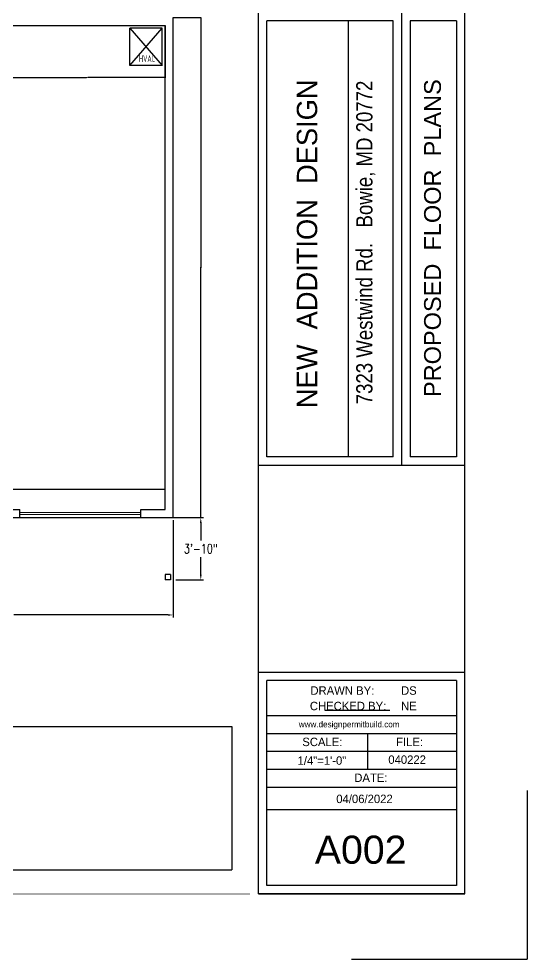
# Model space of a CAD drawing. Header units: inches. Extents: x 26998 to 46838, y -509 to 4343.
# Drawn here: x 34016 to 34394, y 3117 to 3817 of the extents above; entities that cross this region are included whole.
import ezdxf

# ---------------------------------------------------------------- set-up
doc = ezdxf.new("R2010")
doc.units = ezdxf.units.IN
doc.header["$LTSCALE"] = 0.5
doc.header["$MEASUREMENT"] = 0
doc.linetypes.add('DASHED', pattern=[0.75, 0.5, -0.25])
doc.layers.get('Defpoints').update_dxf_attribs({"color": 140})
for name, color, linetype in [('BUILT-INS', 13, 'Continuous'), ('CABS', 23, 'Continuous'), ('Title Block', 7, 'Continuous')]:
    doc.layers.add(name, color=color, linetype=linetype)
doc.layers.add('TXT', color=4, linetype='Continuous', lineweight=9)
doc.styles.add('ARCHSTYL', font='archstyl.shx', dxfattribs={"height": 5})
doc.styles.add('HS-DESIGN-TTLB', font='GOTHIC.TTF')
doc.styles.get("Standard").update_dxf_attribs({"font": 'romans.shx', "width": 0.75})
doc.dimstyles.get("Standard").update_dxf_attribs({"dimtxt": 0.18, "dimasz": 0.18, "dimexe": 0.18, "dimexo": 0.0625, "dimgap": 0.09, "dimtad": 0, "dimtih": 1, "dimtoh": 1, "dimdec": 4, "dimzin": 0, "dimdsep": 46, "dimtxsty": 'Standard', "dimcen": 0.09, "dimadec": 0, "dimazin": 0, "dimtfac": 1, "dimtdec": 4, "dimtofl": 0, "dimtmove": 0, "dimatfit": 3, "dimfxl": 1, "dimtolj": 1, "dimtzin": 0, "dimarcsym": 0})
doc.dimstyles.new('STANDARD$0', dxfattribs={"dimscale": 0, "dimtxt": 3, "dimasz": 4, "dimexe": 4, "dimexo": 4, "dimgap": 1, "dimtad": 1, "dimdec": 0, "dimzin": 1, "dimdsep": 46, "dimlunit": 4, "dimtxsty": 'Standard', "dimblk1": 'OBLIQUE', "dimblk2": 'OBLIQUE', "dimsah": 1, "dimcen": 0, "dimdle": 2, "dimclrd": 8, "dimclre": 8, "dimclrt": 256, "dimadec": 5, "dimazin": 0, "dimtfac": 1, "dimtdec": 0, "dimtix": 1, "dimtmove": 2, "dimatfit": 3, "dimldrblk": 'OBLIQUE', "dimfxl": 1, "dimtolj": 1, "dimtzin": 3, "dimarcsym": 0})

# ---------------------------------------------------------------- blocks, each defined once
blk = doc.blocks.new('*D1199')
at = {"layer": 'Defpoints', "color": 0, "transparency": 16777216}
for p in [(34130.39, 3817.55), (34150.89, 3817.55), (34130.39, 3445.35)]:
    blk.add_point(p, dxfattribs=at)
at = {"layer": 'Title Block', "color": 0, "lineweight": -2, "transparency": 16777216}
for p, q in [((34130.46, 3817.55), (34151.07, 3817.55)), ((34150.89, 3817.37), (34150.89, 3631.63)), ((34150.89, 3445.53), (34150.89, 3631.27)), ((34130.46, 3445.35), (34151.07, 3445.35))]:
    blk.add_line(p, q, dxfattribs=at)
at = {"layer": 'Title Block', "color": 0, "transparency": 16777216}
for points in [[(34150.86, 3817.37), (34150.92, 3817.37), (34150.89, 3817.55)], [(34150.86, 3445.53), (34150.92, 3445.53), (34150.89, 3445.35)]]:
    blk.add_solid(points, dxfattribs=at)
at = {"layer": 'Title Block', "color": 0, "transparency": 16777216, "insert": (34150.89, 3631.45), "char_height": 0.18, "attachment_point": 5}
blk.add_mtext('\\A1;372.2000', dxfattribs=at)
blk = doc.blocks.new('*D1189')
at = {"layer": 'Defpoints', "color": 0, "transparency": 16777216}
for p in [(33884.39, 3466.35), (33884.39, 3451.35), (34124.39, 3451.35)]:
    blk.add_point(p, dxfattribs=at)
at = {"layer": 'Title Block', "color": 0, "lineweight": -2, "transparency": 16777216}
for p, q in [((33884.39, 3451.41), (33884.39, 3466.53)), ((33884.57, 3466.35), (34003.84, 3466.35)), ((34124.21, 3466.35), (34004.95, 3466.35)), ((34124.39, 3451.41), (34124.39, 3466.53))]:
    blk.add_line(p, q, dxfattribs=at)
at = {"layer": 'Title Block', "color": 0, "transparency": 16777216}
for points in [[(33884.57, 3466.38), (33884.57, 3466.32), (33884.39, 3466.35)], [(34124.21, 3466.38), (34124.21, 3466.32), (34124.39, 3466.35)]]:
    blk.add_solid(points, dxfattribs=at)
at = {"layer": 'Title Block', "color": 0, "transparency": 16777216, "insert": (34004.39, 3466.35), "char_height": 0.18, "attachment_point": 5}
blk.add_mtext('\\A1;240.0000', dxfattribs=at)
blk = doc.blocks.new('*D1211')
at = {"layer": 'Defpoints', "color": 0, "transparency": 16777216}
for p in [(34008.39, 3811.55), (34124.39, 3811.55), (34008.39, 3772.85)]:
    blk.add_point(p, dxfattribs=at)
at = {"layer": 'Title Block', "color": 0, "lineweight": -2, "transparency": 16777216}
for p, q in [((34008.39, 3811.48), (34008.39, 3772.67)), ((34124.39, 3811.48), (34124.39, 3772.67)), ((34008.57, 3772.85), (34065.85, 3772.85)), ((34124.21, 3772.85), (34066.94, 3772.85))]:
    blk.add_line(p, q, dxfattribs=at)
at = {"layer": 'Title Block', "color": 0, "transparency": 16777216}
for points in [[(34008.57, 3772.88), (34008.57, 3772.82), (34008.39, 3772.85)], [(34124.21, 3772.88), (34124.21, 3772.82), (34124.39, 3772.85)]]:
    blk.add_solid(points, dxfattribs=at)
at = {"layer": 'Title Block', "color": 0, "transparency": 16777216, "insert": (34066.39, 3772.85), "char_height": 0.18, "attachment_point": 5}
blk.add_mtext('\\A1;116.0000', dxfattribs=at)
blk = doc.blocks.new('*D1026')
at = {"layer": 'Defpoints', "color": 0, "transparency": 16777216}
for p in [(34130.39, 3445.35), (33878.39, 3396.95), (34130.39, 3372.85)]:
    blk.add_point(p, dxfattribs=at)
at = {"layer": 'Title Block', "color": 3, "lineweight": -2, "transparency": 16777216}
for p, q in [((34130.39, 3443.35), (34130.39, 3370.85)), ((33878.39, 3394.95), (33878.39, 3370.85)), ((33882.39, 3372.85), (33997.02, 3372.85)), ((34126.39, 3372.85), (34011.77, 3372.85))]:
    blk.add_line(p, q, dxfattribs=at)
at = {"layer": 'Title Block', "color": 3, "transparency": 16777216}
for points in [[(33882.39, 3373.51), (33882.39, 3372.18), (33878.39, 3372.85)], [(34126.39, 3373.51), (34126.39, 3372.18), (34130.39, 3372.85)]]:
    blk.add_solid(points, dxfattribs=at)
at = {"layer": 'Title Block', "color": 3, "transparency": 16777216, "insert": (34004.39, 3372.85), "char_height": 7, "attachment_point": 5}
blk.add_mtext("\\A1;21'", dxfattribs=at)
blk = doc.blocks.new('*D1027')
at = {"layer": 'Defpoints', "color": 0, "transparency": 16777216}
for p in [(34130.39, 3445.35), (34130.39, 3398.95), (34150.89, 3398.95)]:
    blk.add_point(p, dxfattribs=at)
at = {"layer": 'Title Block', "color": 3, "lineweight": -2, "transparency": 16777216}
for p, q in [((34132.39, 3445.35), (34152.89, 3445.35)), ((34150.89, 3441.35), (34150.89, 3428.31)), ((34150.89, 3402.95), (34150.89, 3415.98)), ((34132.39, 3398.95), (34152.89, 3398.95))]:
    blk.add_line(p, q, dxfattribs=at)
at = {"layer": 'Title Block', "color": 3, "transparency": 16777216}
for points in [[(34150.23, 3441.35), (34151.56, 3441.35), (34150.89, 3445.35)], [(34150.23, 3402.95), (34151.56, 3402.95), (34150.89, 3398.95)]]:
    blk.add_solid(points, dxfattribs=at)
at = {"layer": 'Title Block', "color": 3, "transparency": 16777216, "insert": (34150.89, 3422.15), "char_height": 7, "attachment_point": 5}
blk.add_mtext('\\A1;3\'-10"', dxfattribs=at)

msp = doc.modelspace()

# ---------------------------------------------------------------- linework, layer by layer
msp.add_lwpolyline([(32692.3981281, 4291.6919129, 0.5, 0.5, 0), (34187.4573628, 4291.6919129, 0, 0, 0), (34187.4573628, 3165.2426914, 0.5, 0.5, 0), (32692.3981281, 3165.2426914, 0.5, 0.5, 0)], format="xyseb")
at = {"layer": 'BUILT-INS'}
for p, q in [((34098.1116697, 3781.8243501), (34098.1116697, 3809.5217803)), ((34098.1116697, 3809.5217803), (34122.1116697, 3781.8243501)), ((34098.1116697, 3781.8243501), (34122.1116697, 3809.5217803)), ((34122.1116697, 3809.5217803), (34098.1116697, 3809.5217803)), ((34122.1116697, 3781.8243501), (34122.1116697, 3809.5217803)), ((34122.1116697, 3781.8243501), (34098.1116697, 3781.8243501))]:
    msp.add_line(p, q, dxfattribs=at)
at = {"layer": 'Title Block'}
for p, q in [((34193.7824878, 3165.2426815), (34193.7824878, 4291.6919029)), ((34347.3974878, 3165.2426815), (34347.3974878, 4291.6919029)), ((34130.3938635, 3445.3473968), (34130.3938635, 3817.5473968)), ((34200.0524878, 3490.534174), (34200.0524878, 3815.0564037)), ((34294.1024878, 3815.0564037), (34200.0524878, 3815.0564037)), ((34260.873336, 3490.534174), (34260.873336, 3815.0564037)), ((34294.1024878, 3490.534174), (34294.1024878, 3815.0564037)), ((34300.3724878, 3484.264174), (34300.3724878, 3821.3264037)), ((34341.1274878, 3815.0564037), (34306.6424878, 3815.0564037)), ((34306.6424878, 3815.0564037), (34306.6424878, 3490.534174)), ((34341.1274878, 3815.0564037), (34341.1274878, 3490.534174)), ((33884.3938635, 3811.5473968), (34124.3938635, 3811.5473968)), ((34124.3938635, 3451.3473968), (34124.3938635, 3811.5473968)), ((34294.1024878, 3490.534174), (34200.0524878, 3490.534174)), ((34341.1274878, 3490.534174), (34306.6424878, 3490.534174)), ((34193.7824878, 3484.264174), (34347.3974878, 3484.264174)), ((34193.7824878, 3484.264174), (34347.3974878, 3484.264174)), ((33992.3938635, 3451.3473968), (34016.3938635, 3451.3473968)), ((34016.3938635, 3445.3473968), (34016.3938635, 3451.3473968)), ((34106.3938635, 3451.3473968), (34124.3938635, 3451.3473968)), ((34106.3938635, 3445.3473968), (34106.3938635, 3451.3473968)), ((33878.3938635, 3445.3473968), (34130.3938635, 3445.3473968)), ((33992.3938635, 3445.3473968), (34016.3938635, 3445.3473968)), ((34106.3938635, 3445.3473968), (34130.3938635, 3445.3473968)), ((34128.3938635, 3402.9473968), (34124.3938635, 3402.9473968)), ((34124.3938635, 3402.9473968), (34124.3938635, 3398.9473968)), ((34128.3938635, 3402.9473968), (34128.3938635, 3398.9473968)), ((34128.3938635, 3398.9473968), (34124.3938635, 3398.9473968)), ((34193.7824878, 3330.402924), (34347.3974878, 3330.402924)), ((34200.0524878, 3297.8088544), (34200.0524878, 3324.132924)), ((34341.1274878, 3324.132924), (34200.0524878, 3324.132924)), ((34341.1274878, 3324.132924), (34341.1274878, 3297.8088544)), ((34200.0524878, 3171.5126815), (34200.0524878, 3297.8088544)), ((34341.1274878, 3297.8088544), (34200.0524878, 3297.8088544)), ((34291.483428, 3301.6760134), (34243.083428, 3301.6760134)), ((34341.1274878, 3297.8088544), (34341.1274878, 3171.5126815)), ((34341.1274878, 3284.4851044), (34200.0524878, 3284.4851044)), ((34275.1024878, 3257.8376044), (34275.1024878, 3284.4851044)), ((34341.1274878, 3271.1613544), (34200.0524878, 3271.1613544)), ((34341.1274878, 3257.8376044), (34200.0524878, 3257.8376044)), ((34341.1274878, 3244.5138544), (34200.0524878, 3244.5138544)), ((34393.7171061, 3242.1562114), (34393.7171061, 3116.6657314)), ((34393.7171061, 3242.1562114), (34393.7171061, 3116.6657314)), ((34393.7171061, 3242.1562114), (34393.7171061, 3116.6657314)), ((34393.7171061, 3242.1562114), (34393.7171061, 3116.6657314)), ((34393.7171061, 3242.1562114), (34393.7171061, 3116.6657314)), ((34393.7171061, 3242.1562114), (34393.7171061, 3116.6657314)), ((34393.7171061, 3242.1562114), (34393.7171061, 3116.6657314)), ((34393.7171061, 3242.1562114), (34393.7171061, 3116.6657314)), ((34393.7171061, 3242.1562114), (34393.7171061, 3116.6657314)), ((34393.7171061, 3242.1562114), (34393.7171061, 3116.6657314)), ((34393.7171061, 3242.1562114), (34393.7171061, 3116.6657314)), ((34393.7171061, 3242.1562114), (34393.7171061, 3116.6657314)), ((34393.7171061, 3242.1562114), (34393.7171061, 3116.6657314)), ((34393.7171061, 3242.1562114), (34393.7171061, 3116.6657314)), ((34393.7171061, 3242.1562114), (34393.7171061, 3116.6657314)), ((34393.7171061, 3242.1562114), (34393.7171061, 3116.6657314)), ((34393.7171061, 3242.1562114), (34393.7171061, 3116.6657314)), ((34393.7171061, 3242.1562114), (34393.7171061, 3116.6657314)), ((34393.7171061, 3242.1562114), (34393.7171061, 3116.6657314)), ((34393.7171061, 3242.1562114), (34393.7171061, 3116.6657314)), ((34393.7171061, 3242.1562114), (34393.7171061, 3116.6657314)), ((34393.7171061, 3242.1562114), (34393.7171061, 3116.6657314)), ((34393.7171061, 3242.1562114), (34393.7171061, 3116.6657314)), ((34393.7171061, 3242.1562114), (34393.7171061, 3116.6657314)), ((34393.7171061, 3242.1562114), (34393.7171061, 3116.6657314)), ((34393.7171061, 3242.1562114), (34393.7171061, 3116.6657314)), ((34393.7171061, 3242.1562114), (34393.7171061, 3116.6657314)), ((34393.7171061, 3242.1562114), (34393.7171061, 3116.6657314)), ((34393.7171061, 3242.1562114), (34393.7171061, 3116.6657314)), ((34393.7171061, 3242.1562114), (34393.7171061, 3116.6657314)), ((34341.1274878, 3227.713157), (34200.0524878, 3227.713157)), ((34341.1274878, 3171.5126815), (34200.1076128, 3171.5126815)), ((34193.7824878, 3165.2426815), (34347.3974878, 3165.2426815)), ((34193.7824878, 3165.2426815), (34347.3974878, 3165.2426815)), ((34193.7824878, 3165.2426815), (34347.3974878, 3165.2426815)), ((34193.7824878, 3165.2426815), (34347.3974878, 3165.2426815)), ((34347.3974878, 3165.2426815), (34193.7824878, 3165.2426815)), ((34262.9135211, 3116.6657314), (34393.7171061, 3116.6657314)), ((34262.9135211, 3116.6657314), (34393.7171061, 3116.6657314)), ((34262.9135211, 3116.6657314), (34393.7171061, 3116.6657314)), ((34262.9135211, 3116.6657314), (34393.7171061, 3116.6657314)), ((34262.9135211, 3116.6657314), (34393.7171061, 3116.6657314)), ((34262.9135211, 3116.6657314), (34393.7171061, 3116.6657314)), ((34262.9135211, 3116.6657314), (34393.7171061, 3116.6657314)), ((34262.9135211, 3116.6657314), (34393.7171061, 3116.6657314)), ((34262.9135211, 3116.6657314), (34393.7171061, 3116.6657314)), ((34262.9135211, 3116.6657314), (34393.7171061, 3116.6657314)), ((34262.9135211, 3116.6657314), (34393.7171061, 3116.6657314))]:
    msp.add_line(p, q, dxfattribs=at)
at = {"layer": 'Title Block', "const_width": 0.5}
for points in [[(34193.7824878, 3165.2426815), (34193.7824878, 4291.6919029)], [(34347.3974878, 3165.2426815), (34347.3974878, 4291.6919029)], [(34300.3724878, 3484.264174), (34300.3724878, 3821.3264037)], [(34193.7824878, 3484.264174), (34347.3974878, 3484.264174)], [(34193.7824878, 3330.402924), (34347.3974878, 3330.402924)], [(34193.7824878, 3165.2426815), (34347.3974878, 3165.2426815)], [(34193.7824878, 3165.2426815), (34347.3974878, 3165.2426815)], [(34193.7824878, 3165.2426815), (34347.3974878, 3165.2426815)]]:
    msp.add_lwpolyline(points, dxfattribs=at)
at = {"layer": 'Title Block', "color": 253, "linetype": 'DASHED', "elevation": -143.9991213}
msp.add_lwpolyline([(33776.5923001, 3289.8627704), (34174.0923001, 3289.8627704), (34174.0923001, 3183.0015204), (33776.5923001, 3183.0015204)], close=True, dxfattribs=at)
at = {"layer": 'TXT'}
for p, q in [((34016.3938635, 3449.0473968), (34106.3938635, 3449.0473968)), ((34016.3938635, 3447.6473968), (34106.3938635, 3447.6473968))]:
    msp.add_line(p, q, dxfattribs=at)

# ---------------------------------------------------------------- texts
at = {"layer": 'CABS', "style": 'ARCHSTYL', "width": 0.667387}
msp.add_text('HVAC', height=5, dxfattribs=at).set_placement((34104.9100071, 3784.4518167))
at = {"layer": 'Title Block', "rotation": 90, "style": 'HS-DESIGN-TTLB'}
for s, insert, char_height, width, attachment_point in [('{\\H1.14632x;    NEW  ADDITION  DESIGN}', (34222.3297421, 3504.2363402), 13.237439489, 488.490459411, 1), ('\\pxb0.41667,a0.41667,t20;{\\fArial Narrow|b0|i0|c0|p34;7323 Westwind Rd.   Bowie, MD 20772}', (34266.5314948, 3529.6676703), 12.085821891, 788.928518224, 1), ('{\\fSwis721 BdOul BT|b0|i0|c0|p82;PROPOSED  FLOOR  PLANS}', (34323.3715002, 3653.3175239), 12.54047025, 315.279058952, 5)]:
    msp.add_mtext(s, dxfattribs=dict(at, insert=insert, char_height=char_height, width=width, attachment_point=attachment_point))
at = {"layer": 'Title Block', "style": 'HS-DESIGN-TTLB'}
for s, insert, char_height, width, attachment_point in [('DRAWN BY:', (34232.4549487, 3319.7401958), 6.27, 50.128184718, 1), ('DS', (34299.8756788, 3319.7401958), 6.27, 50.128184718, 1), ('CHECKED BY:', (34232.0480453, 3308.2335104), 6.27, 62.9454832, 1), ('NE', (34299.8756788, 3308.2335104), 6.27, 119.339266761, 1), ('www.designpermitbuild.com', (34223.816403, 3293.7013322), 4.5, 50.128184718, 1), ('SCALE:', (34226.4256383, 3281.5222041), 6.27, 50.128184718, 1), ('FILE:', (34296.2139751, 3281.5222041), 6.27, 50.128184718, 1), ('1/4"=1\'-0"', (34222.9204698, 3267.6276954), 6.27, 50.128184718, 1), ('040222', (34290.4228109, 3268.3299952), 6.27, 50.128184718, 1), ('DATE:', (34265.0863885, 3254.8380648), 6.27, 50.128184718, 1), ('04/06/2022', (34251.7154243, 3239.1207724), 6.27, 50.128184718, 1), ('{\\fSwis721 BlkOul BT|b0|i0|c0|p82;A002}', (34269.8431449, 3198.0258547), 20.9, 201.832735712, 5)]:
    msp.add_mtext(s, dxfattribs=dict(at, insert=insert, char_height=char_height, width=width, attachment_point=attachment_point))

# ---------------------------------------------------------------- dimensions: what is measured, and where the dimension line sits
at = {"layer": 'Title Block'}
dim = msp.add_linear_dim(base=(34150.8938635, 3817.5473968), p1=(34130.3938635, 3445.3473968), p2=(34130.3938635, 3817.5473968), angle=90, dimstyle='Standard', dxfattribs=at)
dim.commit()
dim.dimension.update_dxf_attribs({"geometry": '*D1199', "text_midpoint": (34150.8938635, 3631.4473968)})
for base, p1, p2, picture, middle in [((34008.3938635, 3772.8473968), (34124.3938635, 3811.5473968), (34008.3938635, 3811.5473968), '*D1211', (34066.3938635, 3772.8473968)), ((33884.3938635, 3466.3473968), (34124.3938635, 3451.3473968), (33884.3938635, 3451.3473968), '*D1189', (34004.3938635, 3466.3473968))]:
    dim = msp.add_linear_dim(base=base, p1=p1, p2=p2, dimstyle='Standard', dxfattribs=at)
    dim.commit()
    dim.dimension.update_dxf_attribs({"geometry": picture, "text_midpoint": middle})
dim = msp.add_linear_dim(base=(34130.3938635, 3372.8473968), p1=(33878.3938635, 3396.9473968), p2=(34130.3938635, 3445.3473968), dimstyle='STANDARD$0', override={"dimscale": 1, "dimtxt": 7, "dimexe": 2, "dimexo": 2, "dimgap": 2, "dimtad": 0, "dimtih": 1, "dimtoh": 1, "dimzin": 0, "dimsah": 0, "dimcen": 0.09, "dimdle": 0, "dimclrd": 3, "dimclre": 3, "dimclrt": 3}, dxfattribs=at)
dim.commit()
dim.dimension.update_dxf_attribs({"geometry": '*D1026', "text_midpoint": (34004.3938635, 3372.8473968)})
dim = msp.add_linear_dim(base=(34150.8938635, 3398.9473968), p1=(34130.3938635, 3445.3473968), p2=(34130.3938635, 3398.9473968), angle=90, dimstyle='STANDARD$0', override={"dimscale": 1, "dimtxt": 7, "dimexe": 2, "dimexo": 2, "dimgap": 2, "dimtad": 0, "dimtih": 1, "dimtoh": 1, "dimzin": 0, "dimsah": 0, "dimcen": 0.09, "dimdle": 0, "dimclrd": 3, "dimclre": 3, "dimclrt": 3}, dxfattribs=at)
dim.commit()
dim.dimension.update_dxf_attribs({"geometry": '*D1027', "text_midpoint": (34150.8938635, 3422.1473968)})

doc.saveas('drawing.dxf')
